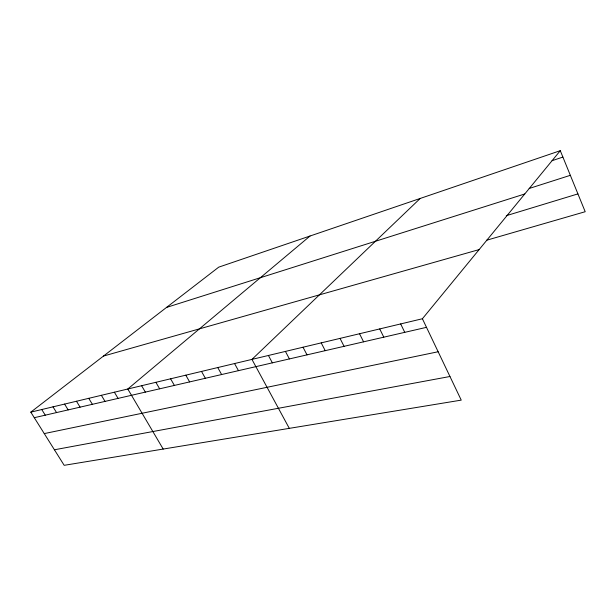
<?xml version="1.0" encoding="UTF-8"?>
<svg xmlns="http://www.w3.org/2000/svg" width="616" height="616" viewBox="0 0 616 616"><rect width="100%" height="100%" fill="white"/><g stroke="black" fill="none" stroke-linecap="round" stroke-linejoin="round"><path stroke-width="0.92" d="M422.399 318.749L461.238 400.13L64.179 465.319L30.8 412.142L422.399 318.749L560.283 150.681L585.2 211.719L486.594 240.24M420.212 198.444L251.952 359.398L289.297 428.359M310.056 236.005L127.789 389.012L163.186 449.064M30.8 412.142L218.734 267.151L560.283 150.681M552.036 160.714L562.885 157.072M529.159 188.488L570.339 175.321M166.52 307.43L524.763 193.978M506.275 215.692L577.923 193.894M103.48 356.063L479.132 249.595M34.288 417.702L426.488 327.335M44.26 433.595L438.145 351.751M54.424 449.78L449.957 376.499M41.749 409.532L45.268 415.176M52.999 406.845L56.549 412.574M64.58 404.088L68.153 409.902M76.484 401.247L80.088 407.153M88.75 398.321L92.377 404.319M101.371 395.31L105.028 401.401M114.384 392.207L118.064 398.398M141.611 385.716L145.353 392.115M155.879 382.313L159.644 388.819M170.601 378.801L174.39 385.423M185.809 375.175L189.628 381.912M201.517 371.433L205.359 378.286M217.756 367.552L221.629 374.536M234.557 363.548L238.461 370.663M268.422 355.471L272.364 362.847M285.431 351.413L289.405 358.92M303.018 347.224L307.014 354.862M321.213 342.881L325.225 350.666M340.04 338.392L344.067 346.323M359.528 333.741L363.579 341.826M379.726 328.929L383.791 337.168M400.67 323.931L404.75 332.34"/></g></svg>
